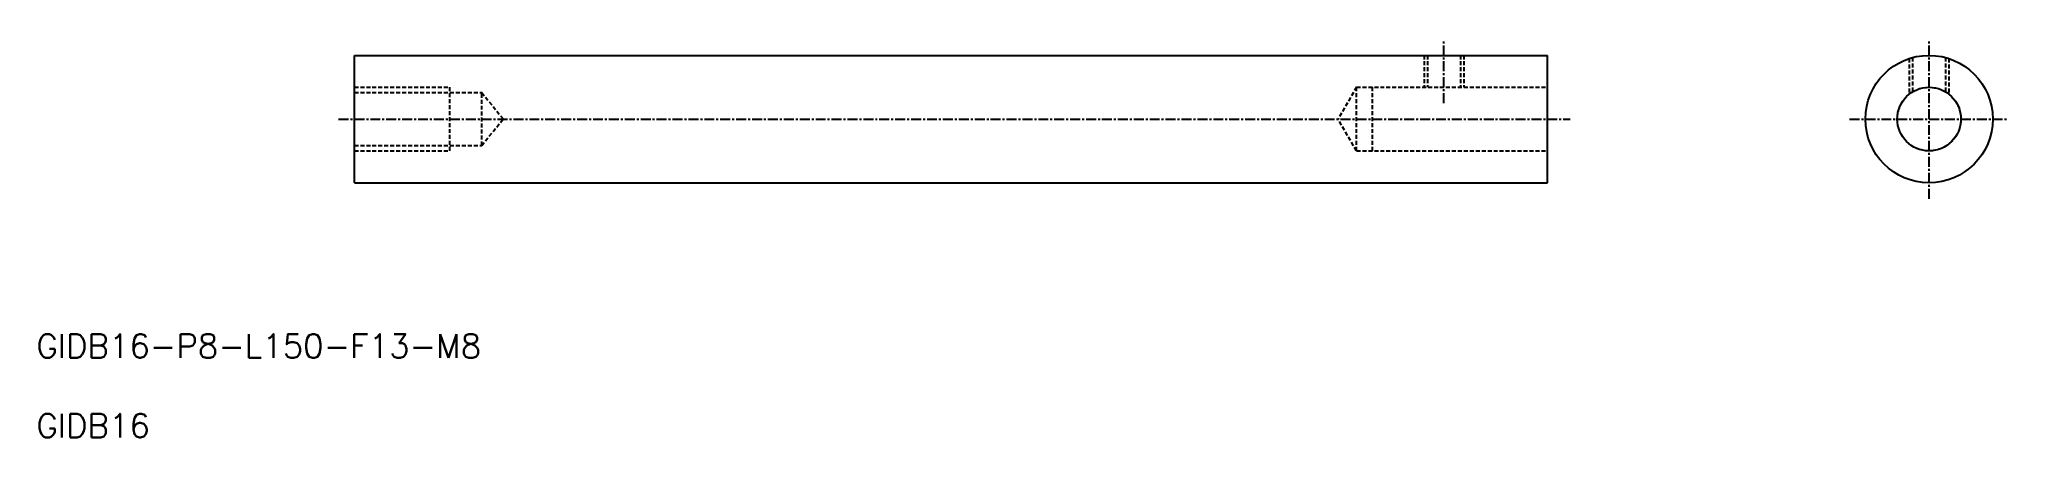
# Model space of a CAD drawing. Extents: x 10 to 258, y 10 to 60.
import ezdxf

# ---------------------------------------------------------------- set-up
doc = ezdxf.new("R2010")
doc.units = 0
doc.linetypes.add('CENTER', pattern=[2, 1.25, -0.25, 0.25, -0.25])
doc.linetypes.add('DASHED', pattern=[0.75, 0.5, -0.25])
doc.layers.get('0').update_dxf_attribs({"linetype": 'CONTINUOUS'})
doc.layers.add('CENTER', color=1, linetype='CENTER')
doc.styles.get("Standard").update_dxf_attribs({"font": 'txt.shx'})

msp = doc.modelspace()

# ---------------------------------------------------------------- linework, layer by layer
at = {"color": 7, "linetype": 'CONTINUOUS'}
for p, q in [((50, 58), (200, 58)), ((50, 42), (50, 58)), ((200, 42), (200, 58)), ((200, 42), (200, 58)), ((50, 42), (200, 42))]:
    msp.add_line(p, q, dxfattribs=at)
at = {"color": 3, "linetype": 'DASHED'}
for p, q in [((184.5, 58), (184.5, 54)), ((184.93, 58), (184.93, 54)), ((189.07, 58), (189.07, 54)), ((189.5, 58), (189.5, 54)), ((245.5, 57.6), (245.5, 53.12)), ((245.93, 57.73), (245.93, 53.42)), ((250.07, 57.73), (250.07, 53.42)), ((250.5, 57.6), (250.5, 53.12)), ((50, 54), (62, 54)), ((50, 53.32), (66, 53.32)), ((62, 46), (62, 54)), ((66, 53.32), (68.72, 50)), ((66, 46.68), (66, 53.32)), ((176, 54), (173.69, 50)), ((176, 46), (176, 54)), ((176, 54), (200, 54)), ((178, 46), (178, 54)), ((66, 46.68), (68.72, 50)), ((176, 46), (173.69, 50)), ((50, 46.68), (66, 46.68)), ((50, 46), (62, 46)), ((176, 46), (200, 46))]:
    msp.add_line(p, q, dxfattribs=at)
at = {"color": 7, "linetype": 'CONTINUOUS'}
for radius in [8, 4]:
    msp.add_circle((248, 50), radius, dxfattribs=at)
at = {"color": 3, "linetype": 'DASHED'}
msp.add_circle((248, 50), 4, dxfattribs=at)
at = {"layer": 'CENTER', "color": 1, "linetype": 'CENTER'}
for p, q in [((187, 52), (187, 60)), ((248, 40), (248, 60)), ((48, 50), (202.87, 50)), ((238, 50), (258, 50))]:
    msp.add_line(p, q, dxfattribs=at)

# ---------------------------------------------------------------- texts
at = {"color": 7, "linetype": 'CONTINUOUS'}
for s, p in [('GIDB16-P8-L150-F13-M8', (10, 20)), ('GIDB16', (10, 10))]:
    msp.add_text(s, height=3, dxfattribs=at).set_placement(p)

doc.saveas('drawing.dxf')
